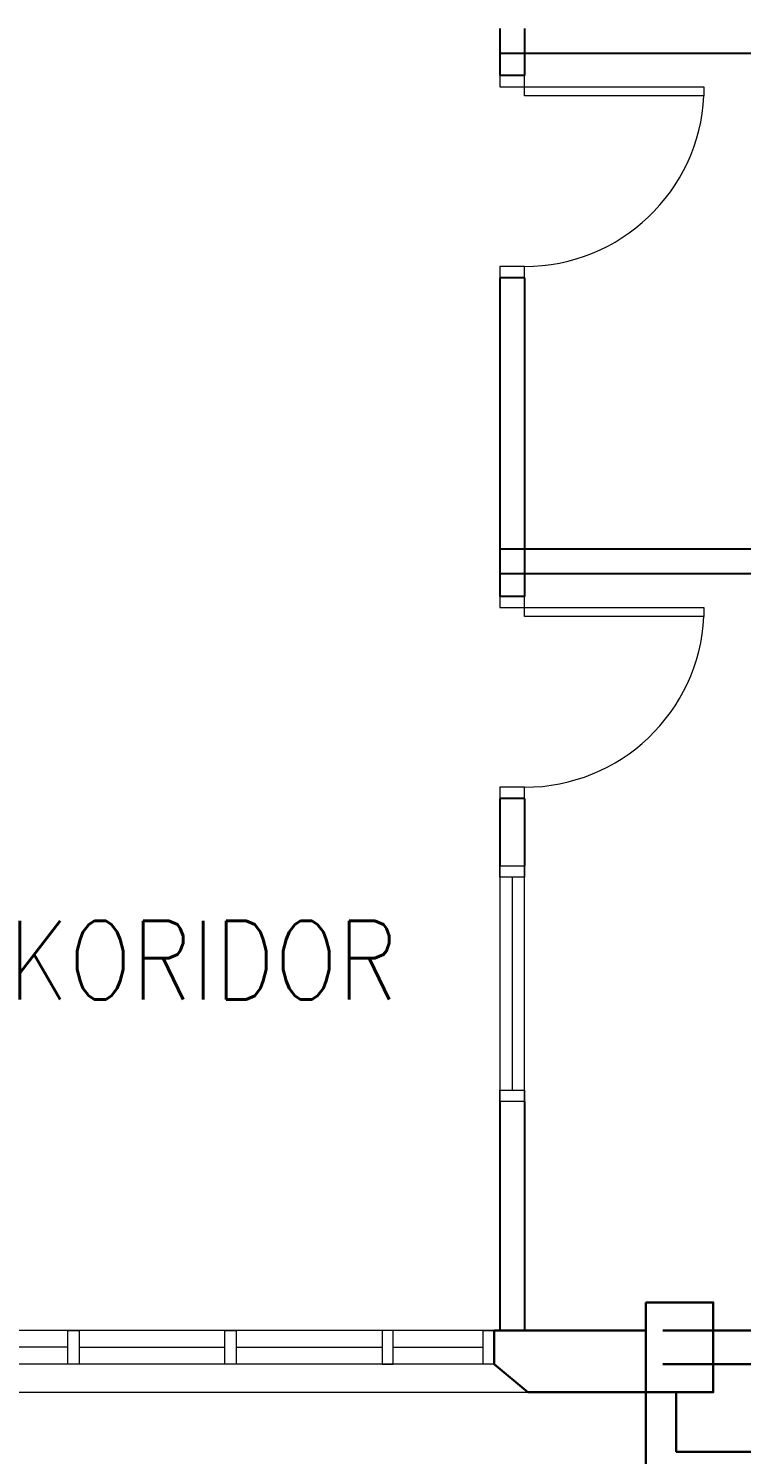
# Model space of a CAD drawing. Header units: inches. Extents: x -86208230 to 200276, y 9267 to 1246656.
# Drawn here: x 128979 to 132155, y 31496 to 37848 of the extents above; entities that cross this region are included whole.
import ezdxf
from ezdxf.enums import TextEntityAlignment as Align

# ---------------------------------------------------------------- set-up
doc = ezdxf.new("R2010")
doc.units = ezdxf.units.IN
doc.header["$MEASUREMENT"] = 0
for name, color, linetype, lineweight in [('COLUMN', 8, 'Continuous', 30), ('DOOR', 8, 'Continuous', 20), ('t3', 8, 'Continuous', 25), ('wall', 8, 'Continuous', 30), ('WIN', 8, 'Continuous', 18)]:
    doc.layers.add(name, color=color, linetype=linetype, lineweight=lineweight)
doc.layers.add('partition', color=8, linetype='Continuous')
doc.styles.add('LAILA', font='romans.shx', dxfattribs={"width": 0.85})

# ---------------------------------------------------------------- blocks, each defined once
blk = doc.blocks.new('dr16')
at = {"layer": 'DOOR', "color": 1}
blk.add_line((-2409712.2, -909070.8), (-2409602.2, -909070.8), dxfattribs=at)
for points in [[(-2409712.2, -909070.8), (-2409602.2, -909070.8), (-2409602.2, -909020.8), (-2409712.2, -909020.8)], [(-2410511.2, -909830.8), (-2409712.2, -909830.8), (-2409712.2, -909870.8), (-2410511.2, -909870.8)], [(-2409712.2, -909920.8), (-2409602.2, -909920.8), (-2409602.2, -909870.8), (-2409712.2, -909870.8)]]:
    blk.add_lwpolyline(points, close=True, dxfattribs=at)
at = {"layer": 'DOOR', "color": 9}
blk.add_arc((-2409712.2, -909870.8), 800, 90, 177.13402, dxfattribs=at)

msp = doc.modelspace()

# ---------------------------------------------------------------- linework, layer by layer
at = {"layer": 'COLUMN'}
msp.add_lwpolyline([(131728.7, 32173.1), (132028.7, 32173.1), (132028.7, 31773.1), (131728.7, 31773.1)], close=True, dxfattribs=at)
at = {"layer": 'partition'}
for p, q in [((131078.7, 37848.1), (131078.7, 37638.1)), ((131188.7, 37848.1), (131188.7, 37638.1)), ((131078.7, 37738.1), (135803.7, 37738.1)), ((131188.7, 37638.1), (131078.7, 37638.1)), ((131188.7, 36738.1), (131078.7, 36738.1)), ((131078.7, 36738.1), (131078.7, 35318.1)), ((131188.7, 36738.1), (131188.7, 35318.1)), ((135803.7, 35528.1), (131078.7, 35528.1)), ((135803.7, 35418.1), (131078.7, 35418.1)), ((131188.7, 35318.1), (131078.7, 35318.1)), ((131078.7, 34418.1), (131078.7, 34118.1)), ((131188.7, 34418.1), (131078.7, 34418.1)), ((131188.7, 34418.1), (131188.7, 34118.1)), ((131078.7, 33068.1), (131078.7, 32048.1)), ((131188.7, 33068.1), (131188.7, 32048.1))]:
    msp.add_line(p, q, dxfattribs=at)
at = {"layer": 'wall'}
for p, q in [((131053.7, 32048.1), (131728.7, 32048.1)), ((131053.7, 32048.1), (131053.7, 31898.1)), ((133353.7, 32048.1), (131803.7, 32048.1)), ((131203.7, 31773.1), (131053.7, 31898.1)), ((133353.7, 31898.1), (131803.7, 31898.1)), ((131728.7, 31773.1), (131203.7, 31773.1)), ((131728.7, 31373.1), (131728.7, 31773.1)), ((131863.7, 31508.1), (131863.7, 31778.1)), ((132793.7, 31508.1), (131863.7, 31508.1))]:
    msp.add_line(p, q, dxfattribs=at)
at = {"layer": 'WIN'}
for p, q in [((131078.7, 34118.1), (131078.7, 33068.1)), ((131188.7, 33068.1), (131188.7, 34118.1)), ((131133.7, 34068.1), (131133.7, 33118.1)), ((131053.7, 32048.1), (128703.7, 32048.1)), ((129153.7, 31973.1), (128753.7, 31973.1)), ((129203.7, 31973.1), (129853.7, 31973.1)), ((129903.7, 31973.1), (130553.7, 31973.1)), ((130603.7, 31973.1), (131003.7, 31973.1)), ((131053.7, 31898.1), (128703.7, 31898.1)), ((128553.7, 31773.1), (131203.7, 31773.1))]:
    msp.add_line(p, q, dxfattribs=at)
for points in [[(131188.7, 34068.1), (131078.7, 34068.1), (131078.7, 34118.1), (131188.7, 34118.1)], [(131188.7, 33068.1), (131078.7, 33068.1), (131078.7, 33118.1), (131188.7, 33118.1)], [(129203.7, 31898.1), (129153.7, 31898.1), (129153.7, 32048.1), (129203.7, 32048.1)], [(129903.7, 31898.1), (129853.7, 31898.1), (129853.7, 32048.1), (129903.7, 32048.1)], [(130553.7, 31898.1), (130603.7, 31898.1), (130603.7, 32048.1), (130553.7, 32048.1)], [(131053.7, 31898.1), (131003.7, 31898.1), (131003.7, 32048.1), (131053.7, 32048.1)]]:
    msp.add_lwpolyline(points, close=True, dxfattribs=at)

# ---------------------------------------------------------------- block references
at = {"layer": 'DOOR', "rotation": 180}
for p in [(-2278523.4, -872282.6), (-2278523.4, -874602.6)]:
    msp.add_blockref('dr16', p, dxfattribs=at)

# ---------------------------------------------------------------- texts
at = {"layer": 't3', "style": 'LAILA', "width": 0.85}
msp.add_text('KORIDOR', height=350, dxfattribs=at).set_placement((128889.7, 33872.8), align=Align.TOP_LEFT)

doc.saveas('drawing.dxf')
